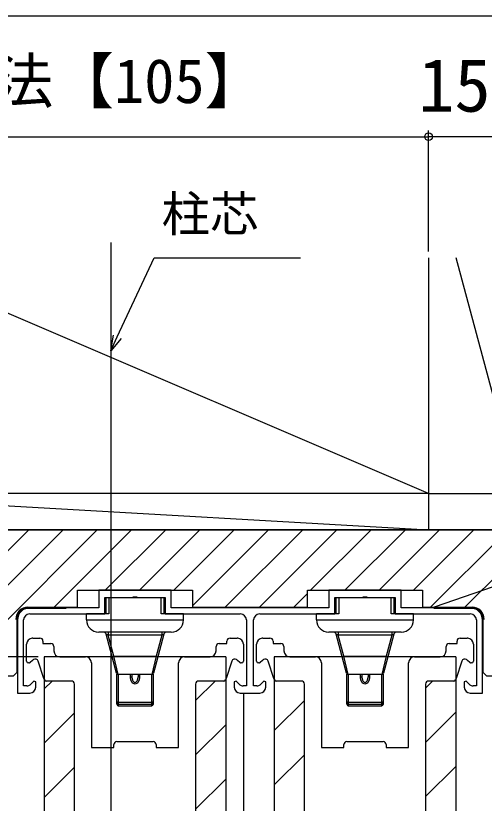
# Model space of a CAD drawing. Units: millimetres, scale not verified. Extents: x -525 to 525, y -783 to 779.
# Drawn here: x -301.7 to -224.3, y 455.5 to 585.7 of the extents above; entities that cross this region are included whole.
import ezdxf
from ezdxf.enums import TextEntityAlignment as Align

# ---------------------------------------------------------------- set-up
doc = ezdxf.new("R2010")
doc.units = ezdxf.units.MM
doc.header["$LTSCALE"] = 4
for name, color, linetype in [('0-3_YKK_11', 7, 'Continuous'), ('0-5_YKK_12', 2, 'Continuous'), ('0-6_YKK_13', 4, 'Continuous'), ('0-8_YKK_D', 6, 'Continuous'), ('0-A_YSS_K', 3, 'Continuous'), ('0-B_YSS_KE', 3, 'Continuous')]:
    doc.layers.add(name, color=color, linetype=linetype)
doc.styles.add('ＭＳ ゴシック', font='')
doc.styles.get('ＭＳ ゴシック').set_extended_font_data('MS Gothic')

msp = doc.modelspace()

# ---------------------------------------------------------------- linework, layer by layer
at = {"layer": '0-3_YKK_11'}
msp.add_line((-264.599, 473.7), (-261.399, 473.7), dxfattribs=at)
for points in [[(-249.999, 487.8), (-275.999, 487.8), (-275.999, 490.7), (-287.999, 490.7), (-287.999, 487.8), (-299.399, 487.8)], [(-299.399, 486.8), (-286.999, 486.8), (-286.999, 489.5), (-282.458, 489.5), (-282.274, 489.62), (-281.724, 489.62), (-281.541, 489.5), (-276.999, 489.5), (-276.999, 486.8), (-264.599, 486.8)], [(-261.399, 486.8), (-248.999, 486.8), (-248.999, 489.5), (-244.458, 489.5), (-244.274, 489.62), (-243.724, 489.62), (-243.541, 489.5), (-238.999, 489.5), (-238.999, 486.8), (-226.599, 486.8)], [(-226.599, 487.8), (-237.999, 487.8), (-237.999, 490.7), (-249.999, 490.7), (-249.999, 487.8)], [(-301.399, 485.8), (-301.399, 473.7), (-299.399, 473.7)], [(-299.896, 474.9), (-300.399, 474.9), (-300.399, 485.8)], [(-263.599, 485.8), (-263.599, 474.9), (-264.102, 474.9)], [(-261.896, 474.9), (-262.399, 474.9), (-262.399, 485.8)], [(-226.599, 473.7), (-224.599, 473.7), (-224.599, 485.8)], [(-225.599, 485.8), (-225.599, 474.9), (-226.102, 474.9)], [(-298.399, 474.7), (-298.399, 475.571), (-298.691, 475.691), (-299.189, 475.193)], [(-264.809, 475.193), (-265.308, 475.691), (-265.599, 475.571), (-265.599, 474.7)], [(-260.399, 474.7), (-260.399, 475.571), (-260.691, 475.691), (-261.189, 475.193)], [(-226.809, 475.193), (-227.308, 475.691), (-227.599, 475.571), (-227.599, 474.7)]]:
    msp.add_lwpolyline(points, dxfattribs=at)
for centre, radius, start, end in [((-299.399, 485.8), 2, 90, 180), ((-226.599, 485.8), 2, 0, 90), ((-299.399, 485.8), 1, 90, 180), ((-264.599, 485.8), 1, 360, 90), ((-261.399, 485.8), 1, 90, 180), ((-226.599, 485.8), 1, 0, 90), ((-299.896, 475.9), 1, 270, 315), ((-299.399, 474.7), 1, 270, 360), ((-264.599, 474.7), 1, 180, 270), ((-264.102, 475.9), 1, 225, 270), ((-261.896, 475.9), 1, 270, 315), ((-261.399, 474.7), 1, 270, 360), ((-226.599, 474.7), 1, 180, 270), ((-226.102, 475.9), 1, 225, 270)]:
    msp.add_arc(centre, radius, start, end, dxfattribs=at)
at = {"layer": '0-5_YKK_12'}
for p, q in [((-285.999, 548.2), (-285.999, 150.7)), ((-378.999, 500.7), (-192.999, 500.7)), ((-296.999, 479.7), (-296.999, 330.7)), ((-266.999, 479.7), (-296.999, 479.7)), ((-266.999, 479.7), (-266.999, 330.7)), ((-258.999, 479.7), (-258.999, 330.7)), ((-228.999, 479.7), (-258.999, 479.7)), ((-228.999, 479.7), (-228.999, 330.7)), ((-296.984, 474.406), (-295.69, 475.7)), ((-271.984, 472.466), (-268.749, 475.7)), ((-233.984, 474.545), (-232.828, 475.7)), ((-263.999, 330.7), (-263.999, 473.7)), ((-258.984, 467.504), (-253.984, 472.505)), ((-296.985, 465.425), (-291.984, 470.426)), ((-233.984, 465.564), (-228.999, 470.549)), ((-271.984, 463.485), (-266.999, 468.47)), ((-258.985, 458.523), (-253.984, 463.525)), ((-296.986, 456.444), (-291.984, 461.446)), ((-233.984, 456.584), (-228.999, 461.568)), ((-271.984, 454.505), (-266.999, 459.489))]:
    msp.add_line(p, q, dxfattribs=at)
at = {"layer": '0-6_YKK_13'}
for p, q in [((-286.799, 489.5), (-286.799, 486.8)), ((-286.799, 489.5), (-277.199, 489.5)), ((-286.342, 489.5), (-286.342, 486.8)), ((-277.656, 486.8), (-277.656, 489.5)), ((-277.199, 486.8), (-277.199, 489.5)), ((-248.799, 489.5), (-248.799, 486.8)), ((-248.799, 489.5), (-239.199, 489.5)), ((-248.342, 489.5), (-248.342, 486.8)), ((-239.656, 486.8), (-239.656, 489.5)), ((-239.199, 486.8), (-239.199, 489.5)), ((-289.999, 485.8), (-289.999, 486.8)), ((-286.342, 486.8), (-289.999, 486.8)), ((-289.999, 485.8), (-273.999, 485.8)), ((-273.999, 486.8), (-277.656, 486.8)), ((-273.999, 485.8), (-273.999, 486.8)), ((-251.999, 485.8), (-251.999, 486.8)), ((-248.342, 486.8), (-251.999, 486.8)), ((-251.999, 485.8), (-235.999, 485.8)), ((-235.999, 486.8), (-239.656, 486.8)), ((-235.999, 485.8), (-235.999, 486.8)), ((-275.999, 483.8), (-287.999, 483.8)), ((-285.059, 477.023), (-286.776, 483.43)), ((-286.43, 483.3), (-286.776, 483.43)), ((-286.43, 483.8), (-286.43, 483.3)), ((-285.493, 479.8), (-286.43, 483.3)), ((-277.568, 483.3), (-286.43, 483.3)), ((-277.223, 483.43), (-278.94, 477.023)), ((-277.568, 483.3), (-278.506, 479.8)), ((-277.568, 483.8), (-277.568, 483.3)), ((-277.223, 483.43), (-277.568, 483.3)), ((-237.999, 483.8), (-249.999, 483.8)), ((-247.059, 477.023), (-248.776, 483.43)), ((-248.43, 483.3), (-248.776, 483.43)), ((-248.43, 483.8), (-248.43, 483.3)), ((-247.493, 479.8), (-248.43, 483.3)), ((-239.568, 483.3), (-248.43, 483.3)), ((-239.223, 483.43), (-240.94, 477.023)), ((-239.568, 483.3), (-240.506, 479.8)), ((-239.568, 483.8), (-239.568, 483.3)), ((-239.223, 483.43), (-239.568, 483.3)), ((-299.899, 479), (-299.899, 481.8)), ((-298.899, 482.8), (-297.699, 482.8)), ((-297.199, 482.3), (-297.199, 481.9)), ((-297.199, 481.9), (-295.899, 481.9)), ((-268.099, 481.9), (-266.799, 481.9)), ((-266.799, 481.9), (-266.799, 482.3)), ((-266.299, 482.8), (-265.099, 482.8)), ((-264.099, 481.8), (-264.099, 479)), ((-261.899, 479), (-261.899, 481.8)), ((-260.899, 482.8), (-259.699, 482.8)), ((-259.199, 482.3), (-259.199, 481.9)), ((-259.199, 481.9), (-257.899, 481.9)), ((-230.099, 481.9), (-228.799, 481.9)), ((-228.799, 481.9), (-228.799, 482.3)), ((-228.299, 482.8), (-227.099, 482.8)), ((-226.099, 481.8), (-226.099, 479)), ((-295.399, 481.4), (-295.399, 480.7)), ((-268.599, 480.7), (-268.599, 481.4)), ((-257.399, 481.4), (-257.399, 480.7)), ((-230.599, 480.7), (-230.599, 481.4)), ((-298.797, 479.216), (-298.936, 479.098)), ((-298.759, 479.246), (-298.797, 479.216)), ((-294.399, 479.7), (-290.199, 479.7)), ((-285.782, 479.723), (-285.493, 479.8)), ((-284.769, 476.8), (-285.493, 479.8)), ((-285.493, 479.8), (-278.506, 479.8)), ((-278.506, 479.8), (-279.229, 476.8)), ((-278.216, 479.723), (-278.506, 479.8)), ((-273.799, 479.7), (-269.599, 479.7)), ((-265.201, 479.216), (-265.239, 479.246)), ((-265.063, 479.098), (-265.201, 479.216)), ((-260.797, 479.216), (-260.936, 479.098)), ((-260.759, 479.246), (-260.797, 479.216)), ((-256.399, 479.7), (-252.199, 479.7)), ((-247.782, 479.723), (-247.493, 479.8)), ((-246.769, 476.8), (-247.493, 479.8)), ((-247.493, 479.8), (-240.506, 479.8)), ((-240.506, 479.8), (-241.229, 476.8)), ((-240.216, 479.723), (-240.506, 479.8)), ((-235.799, 479.7), (-231.599, 479.7)), ((-227.201, 479.216), (-227.239, 479.246)), ((-227.063, 479.098), (-227.201, 479.216)), ((-299.51, 478.7), (-299.599, 478.7)), ((-298.936, 479.098), (-299.315, 478.773)), ((-297.034, 476.106), (-297.997, 478.995)), ((-266.001, 478.995), (-266.964, 476.106)), ((-264.684, 478.773), (-265.063, 479.098)), ((-264.4, 478.7), (-264.488, 478.7)), ((-261.51, 478.7), (-261.599, 478.7)), ((-260.936, 479.098), (-261.315, 478.773)), ((-259.034, 476.106), (-259.997, 478.995)), ((-228.001, 478.995), (-228.964, 476.106)), ((-226.684, 478.773), (-227.063, 479.098)), ((-226.4, 478.7), (-226.488, 478.7)), ((-284.999, 471.912), (-284.999, 476.909)), ((-279.229, 476.8), (-284.769, 476.8)), ((-284.699, 471.611), (-284.699, 476.8)), ((-282.799, 476.8), (-282.799, 476.385)), ((-282.499, 476.8), (-282.499, 476.422)), ((-281.499, 476.8), (-281.499, 476.422)), ((-281.199, 476.385), (-281.199, 476.8)), ((-279.299, 476.8), (-279.299, 471.611)), ((-278.999, 476.909), (-278.999, 471.912)), ((-246.999, 471.912), (-246.999, 476.909)), ((-241.229, 476.8), (-246.769, 476.8)), ((-246.699, 471.611), (-246.699, 476.8)), ((-244.799, 476.8), (-244.799, 476.385)), ((-244.499, 476.8), (-244.499, 476.422)), ((-243.499, 476.8), (-243.499, 476.422)), ((-243.199, 476.385), (-243.199, 476.8)), ((-241.299, 476.8), (-241.299, 471.611)), ((-240.999, 476.909), (-240.999, 471.912)), ((-296.968, 475.906), (-297.034, 476.106)), ((-292.499, 475.7), (-296.683, 475.7)), ((-267.316, 475.7), (-271.499, 475.7)), ((-266.964, 476.106), (-267.031, 475.906)), ((-258.968, 475.906), (-259.034, 476.106)), ((-254.499, 475.7), (-258.683, 475.7)), ((-229.316, 475.7), (-233.499, 475.7)), ((-228.964, 476.106), (-229.031, 475.906)), ((-271.999, 475.2), (-271.999, 463.1)), ((-233.999, 475.2), (-233.999, 463.1)), ((-284.699, 472.209), (-279.299, 472.209)), ((-284.699, 471.875), (-279.299, 471.875)), ((-284.699, 471.619), (-279.299, 471.619)), ((-284.699, 471.611), (-279.299, 471.611)), ((-246.699, 472.209), (-241.299, 472.209)), ((-246.699, 471.875), (-241.299, 471.875)), ((-246.699, 471.619), (-241.299, 471.619)), ((-246.699, 471.611), (-241.299, 471.611)), ((-285.499, 464.7), (-285.499, 465.2)), ((-284.999, 465.7), (-278.999, 465.7)), ((-278.499, 465.2), (-278.499, 464.7)), ((-247.499, 464.7), (-247.499, 465.2)), ((-246.999, 465.7), (-240.999, 465.7)), ((-240.499, 465.2), (-240.499, 464.7)), ((-271.999, 463.1), (-271.999, 444.9)), ((-233.999, 463.1), (-233.999, 444.9))]:
    msp.add_line(p, q, dxfattribs=at)
for points in [[(-289.199, 478.7), (-289.199, 464.7), (-285.499, 464.7)], [(-278.499, 464.7), (-274.799, 464.7), (-274.799, 478.7)], [(-251.199, 478.7), (-251.199, 464.7), (-247.499, 464.7)], [(-240.499, 464.7), (-236.799, 464.7), (-236.799, 478.7)], [(-282.799, 476.385), (-282.769, 476.385), (-282.738, 476.386), (-282.707, 476.387), (-282.677, 476.388), (-282.646, 476.39), (-282.616, 476.393), (-282.585, 476.396), (-282.555, 476.4), (-282.525, 476.407), (-282.499, 476.422)], [(-282.799, 476.385), (-282.79, 476.216), (-282.763, 476.049), (-282.716, 475.887), (-282.65, 475.732), (-282.563, 475.587), (-282.452, 475.459), (-282.319, 475.356), (-282.166, 475.287), (-281.999, 475.262), (-281.833, 475.287), (-281.679, 475.356), (-281.546, 475.459), (-281.436, 475.587), (-281.349, 475.732), (-281.282, 475.887), (-281.236, 476.049), (-281.208, 476.216), (-281.199, 476.385)], [(-282.499, 476.422), (-282.495, 476.306), (-282.484, 476.191), (-282.464, 476.077), (-282.436, 475.965), (-282.398, 475.856), (-282.349, 475.752), (-282.287, 475.654), (-282.209, 475.57), (-282.112, 475.507), (-281.999, 475.483), (-281.887, 475.507), (-281.79, 475.57), (-281.712, 475.654), (-281.649, 475.752), (-281.6, 475.856), (-281.562, 475.965), (-281.534, 476.077), (-281.515, 476.191), (-281.503, 476.306), (-281.499, 476.422)], [(-281.199, 476.385), (-281.23, 476.385), (-281.261, 476.386), (-281.291, 476.387), (-281.322, 476.388), (-281.352, 476.39), (-281.383, 476.393), (-281.413, 476.396), (-281.444, 476.4), (-281.474, 476.407), (-281.499, 476.422)], [(-244.799, 476.385), (-244.769, 476.385), (-244.738, 476.386), (-244.707, 476.387), (-244.677, 476.388), (-244.646, 476.39), (-244.616, 476.393), (-244.585, 476.396), (-244.555, 476.4), (-244.525, 476.407), (-244.499, 476.422)], [(-244.799, 476.385), (-244.79, 476.216), (-244.763, 476.049), (-244.716, 475.887), (-244.65, 475.732), (-244.563, 475.587), (-244.452, 475.459), (-244.319, 475.356), (-244.166, 475.287), (-243.999, 475.262), (-243.833, 475.287), (-243.679, 475.356), (-243.546, 475.459), (-243.436, 475.587), (-243.349, 475.732), (-243.282, 475.887), (-243.236, 476.049), (-243.208, 476.216), (-243.199, 476.385)], [(-244.499, 476.422), (-244.495, 476.306), (-244.484, 476.191), (-244.464, 476.077), (-244.436, 475.965), (-244.398, 475.856), (-244.349, 475.752), (-244.287, 475.654), (-244.209, 475.57), (-244.112, 475.507), (-243.999, 475.483), (-243.887, 475.507), (-243.79, 475.57), (-243.712, 475.654), (-243.649, 475.752), (-243.6, 475.856), (-243.562, 475.965), (-243.534, 476.077), (-243.515, 476.191), (-243.503, 476.306), (-243.499, 476.422)], [(-243.199, 476.385), (-243.23, 476.385), (-243.261, 476.386), (-243.291, 476.387), (-243.322, 476.388), (-243.352, 476.39), (-243.383, 476.393), (-243.413, 476.396), (-243.444, 476.4), (-243.474, 476.407), (-243.499, 476.422)], [(-291.999, 444.908), (-291.999, 463.1), (-291.999, 475.2)], [(-253.999, 444.908), (-253.999, 463.1), (-253.999, 475.2)], [(-284.699, 472.209), (-284.73, 472.209), (-284.761, 472.208), (-284.791, 472.207), (-284.822, 472.206), (-284.852, 472.204), (-284.883, 472.202), (-284.913, 472.198), (-284.944, 472.194), (-284.974, 472.187), (-284.999, 472.173), (-284.993, 472.114), (-284.976, 472.058), (-284.948, 472.007), (-284.911, 471.962), (-284.866, 471.925), (-284.814, 471.897), (-284.758, 471.881), (-284.699, 471.875)], [(-284.999, 471.911), (-284.993, 471.854), (-284.975, 471.799), (-284.947, 471.748), (-284.909, 471.704), (-284.864, 471.668), (-284.813, 471.641), (-284.757, 471.624), (-284.699, 471.619)], [(-278.999, 472.173), (-279.025, 472.187), (-279.055, 472.194), (-279.085, 472.198), (-279.116, 472.202), (-279.146, 472.204), (-279.177, 472.206), (-279.207, 472.207), (-279.238, 472.208), (-279.269, 472.209), (-279.299, 472.209)], [(-279.299, 471.875), (-279.241, 471.881), (-279.185, 471.897), (-279.133, 471.925), (-279.088, 471.962), (-279.05, 472.007), (-279.022, 472.058), (-279.005, 472.114), (-278.999, 472.173)], [(-278.999, 471.911), (-279.006, 471.854), (-279.024, 471.799), (-279.052, 471.748), (-279.089, 471.704), (-279.135, 471.668), (-279.186, 471.641), (-279.242, 471.624), (-279.299, 471.619)], [(-246.699, 472.209), (-246.73, 472.209), (-246.761, 472.208), (-246.791, 472.207), (-246.822, 472.206), (-246.852, 472.204), (-246.883, 472.202), (-246.913, 472.198), (-246.944, 472.194), (-246.974, 472.187), (-246.999, 472.173), (-246.993, 472.114), (-246.976, 472.058), (-246.948, 472.007), (-246.911, 471.962), (-246.866, 471.925), (-246.814, 471.897), (-246.758, 471.881), (-246.699, 471.875)], [(-246.999, 471.911), (-246.993, 471.854), (-246.975, 471.799), (-246.947, 471.748), (-246.909, 471.704), (-246.864, 471.668), (-246.813, 471.641), (-246.757, 471.624), (-246.699, 471.619)], [(-240.999, 472.173), (-241.025, 472.187), (-241.055, 472.194), (-241.085, 472.198), (-241.116, 472.202), (-241.146, 472.204), (-241.177, 472.206), (-241.207, 472.207), (-241.238, 472.208), (-241.269, 472.209), (-241.299, 472.209)], [(-241.299, 471.875), (-241.241, 471.881), (-241.185, 471.897), (-241.133, 471.925), (-241.088, 471.962), (-241.05, 472.007), (-241.022, 472.058), (-241.005, 472.114), (-240.999, 472.173)], [(-240.999, 471.911), (-241.006, 471.854), (-241.024, 471.799), (-241.052, 471.748), (-241.089, 471.704), (-241.135, 471.668), (-241.186, 471.641), (-241.242, 471.624), (-241.299, 471.619)]]:
    msp.add_lwpolyline(points, dxfattribs=at)
for centre, radius, start, end in [((-287.999, 485.8), 2, 180, 270), ((-275.999, 485.8), 2, 270, 0), ((-249.999, 485.8), 2, 180, 270), ((-237.999, 485.8), 2, 270, 0), ((-287.259, 483.3), 0.5, 15, 89.80906), ((-276.74, 483.3), 0.5, 90.67994, 165), ((-249.259, 483.3), 0.5, 15, 89.80906), ((-238.74, 483.3), 0.5, 90.67994, 165), ((-298.899, 481.8), 1, 93.6951, 180), ((-298.899, 481.8), 1, 90, 93.6951), ((-297.699, 482.3), 0.5, 0, 90), ((-295.899, 481.4), 0.5, 0, 90), ((-268.099, 481.4), 0.5, 90, 180), ((-266.299, 482.3), 0.5, 90, 180), ((-265.099, 481.8), 1, 86.3049, 90), ((-265.099, 481.8), 1, 0, 86.3049), ((-260.899, 481.8), 1, 93.6951, 180), ((-260.899, 481.8), 1, 90, 93.6951), ((-259.699, 482.3), 0.5, 0, 90), ((-257.899, 481.4), 0.5, 0, 90), ((-230.099, 481.4), 0.5, 90, 180), ((-228.299, 482.3), 0.5, 90, 180), ((-227.099, 481.8), 1, 86.3049, 90), ((-227.099, 481.8), 1, 0, 86.3049), ((-294.399, 480.7), 1, 180, 270), ((-269.599, 480.7), 1, 270, 0), ((-256.399, 480.7), 1, 180, 270), ((-231.599, 480.7), 1, 270, 0), ((-298.472, 478.837), 0.5, 18.43495, 125.07316), ((-290.199, 478.7), 1, 0, 90), ((-273.799, 478.7), 1, 90, 180), ((-265.527, 478.837), 0.5, 54.92684, 161.56505), ((-260.472, 478.837), 0.5, 18.43495, 125.07316), ((-252.199, 478.7), 1, 0, 90), ((-235.799, 478.7), 1, 90, 180), ((-227.527, 478.837), 0.5, 54.92684, 161.56505), ((-299.599, 479), 0.3, 180, 270), ((-299.51, 479), 0.3, 270, 310.60129), ((-264.488, 479), 0.3, 229.39871, 270), ((-264.399, 479), 0.3, 270, 0), ((-261.599, 479), 0.3, 180, 270), ((-261.51, 479), 0.3, 270, 310.60129), ((-226.488, 479), 0.3, 229.39871, 270), ((-226.399, 479), 0.3, 270, 0), ((-284.769, 477.1), 0.3, 195, 270), ((-279.229, 477.1), 0.3, 270, 345), ((-246.769, 477.1), 0.3, 195, 270), ((-241.229, 477.1), 0.3, 270, 345), ((-296.683, 476), 0.3, 198.43495, 270), ((-292.499, 475.2), 0.5, 0, 90), ((-271.499, 475.2), 0.5, 90, 180), ((-267.316, 476), 0.3, 270, 341.56505), ((-258.683, 476), 0.3, 198.43495, 270), ((-254.499, 475.2), 0.5, 0, 90), ((-233.499, 475.2), 0.5, 90, 180), ((-229.316, 476), 0.3, 270, 341.56505), ((-284.705, 471.917), 0.295, 180.7939, 181.00886), ((-284.705, 471.917), 0.294, 180.00014, 180.79402), ((-284.699, 471.911), 0.3, 180, 270), ((-279.299, 471.911), 0.3, 270, 0), ((-279.294, 471.917), 0.294, 359.20598, 359.99986), ((-279.294, 471.917), 0.295, 358.99114, 359.2061), ((-246.705, 471.917), 0.295, 180.7939, 181.00886), ((-246.705, 471.917), 0.294, 180.00014, 180.79402), ((-246.699, 471.911), 0.3, 180, 270), ((-241.299, 471.911), 0.3, 270, 0), ((-241.294, 471.917), 0.294, 359.20598, 359.99986), ((-241.294, 471.917), 0.295, 358.99114, 359.2061), ((-284.999, 465.2), 0.5, 90, 180), ((-278.999, 465.2), 0.5, 0, 90), ((-246.999, 465.2), 0.5, 90, 180), ((-240.999, 465.2), 0.5, 0, 90)]:
    msp.add_arc(centre, radius, start, end, dxfattribs=at)
at = {"layer": '0-8_YKK_D'}
for p, q in [((-365.999, 585.7), (-205.999, 585.7)), ((-233.499, 546.7), (-233.499, 566.7)), ((-233.499, 546.7), (-233.499, 566.7)), ((-338.499, 565.7), (-233.499, 565.7)), ((-218.499, 565.7), (-233.499, 565.7)), ((-297.999, 479.7), (-454.999, 479.7)), ((-297.999, 479.7), (-454.999, 479.7)), ((-297.999, 479.7), (-429.999, 479.7))]:
    msp.add_line(p, q, dxfattribs=at)
for points in [[(-285.999, 530.31), (-284.922, 532.621), (-278.822, 545.7), (-254.658, 545.7)], [(-284.302, 532.332), (-285.999, 530.31), (-285.541, 532.909)]]:
    msp.add_lwpolyline(points, dxfattribs=at)
msp.add_circle((-233.499, 565.7), 0.637, dxfattribs=at)
msp.add_circle((-233.499, 565.7), 0.637, dxfattribs=at)
at = {"layer": '0-A_YSS_K'}
for p, q in [((-233.499, 506.7), (-324.499, 545.7)), ((-233.499, 545.7), (-233.499, 500.7)), ((-218.499, 506.7), (-228.949, 545.7)), ((-233.499, 506.7), (-338.499, 506.7)), ((-338.499, 506.7), (-233.499, 500.7)), ((-233.499, 506.7), (-218.499, 506.7)), ((-365.999, 500.7), (-205.999, 500.7)), ((-323.547, 476.7), (-299.547, 500.7)), ((-317.89, 476.7), (-293.89, 500.7)), ((-312.233, 476.7), (-288.233, 500.7)), ((-295.377, 487.9), (-282.577, 500.7)), ((-286.92, 490.7), (-276.92, 500.7)), ((-281.263, 490.7), (-271.263, 500.7)), ((-275.606, 490.7), (-265.606, 500.7)), ((-272.499, 488.15), (-259.949, 500.7)), ((-267.092, 487.9), (-254.292, 500.7)), ((-261.435, 487.9), (-248.635, 500.7)), ((-252.979, 490.7), (-242.979, 500.7)), ((-247.322, 490.7), (-237.322, 500.7)), ((-241.665, 490.7), (-231.665, 500.7)), ((-236.008, 490.7), (-226.008, 500.7)), ((-233.151, 487.9), (-220.351, 500.7)), ((-227.494, 487.9), (-214.694, 500.7)), ((-255.779, 487.9), (-253.499, 490.18))]:
    msp.add_line(p, q, dxfattribs=at)
at = {"layer": '0-B_YSS_KE'}
for p, q in [((-195.299, 500.9), (-232.599, 487.9)), ((-293.399, 487.7), (-299.699, 487.7)), ((-293.399, 487.9), (-293.399, 487.7)), ((-232.599, 487.7), (-232.599, 487.9)), ((-226.299, 487.7), (-232.599, 487.7))]:
    msp.add_line(p, q, dxfattribs=at)
for points in [[(-195.499, 500.7), (-376.499, 500.7), (-376.499, 478.7)], [(-299.699, 487.9), (-291.499, 487.9), (-291.499, 490.7), (-272.499, 490.7), (-272.499, 487.9), (-253.499, 487.9), (-253.499, 490.7), (-234.499, 490.7), (-234.499, 487.9), (-226.299, 487.9)], [(-301.499, 485.9), (-301.499, 477.118), (-302.116, 476.5), (-374.499, 476.5)], [(-197.499, 476.5), (-223.882, 476.5), (-224.499, 477.118), (-224.499, 485.9)]]:
    msp.add_lwpolyline(points, dxfattribs=at)
for centre, radius, start, end in [((-299.699, 485.9), 2, 90.00001, 179.99999), ((-299.699, 485.9), 1.8, 90.00001, 179.99999), ((-226.299, 485.9), 2, 0.00001, 89.99999), ((-226.299, 485.9), 1.8, 0.00001, 89.99999)]:
    msp.add_arc(centre, radius, start, end, dxfattribs=at)

# ---------------------------------------------------------------- texts
at = {"layer": '0-8_YKK_D', "style": 'ＭＳ ゴシック'}
for s, height, p in [('柱寸法【105】', 7.331, (-325.46, 569.064)), ('15', 8.798, (-235.204, 567.2)), ('柱芯', 5.865, (-277.601, 548.246))]:
    msp.add_text(s, height=height, dxfattribs=at).set_placement(p, align=Align.BOTTOM_LEFT)

doc.saveas('drawing.dxf')
